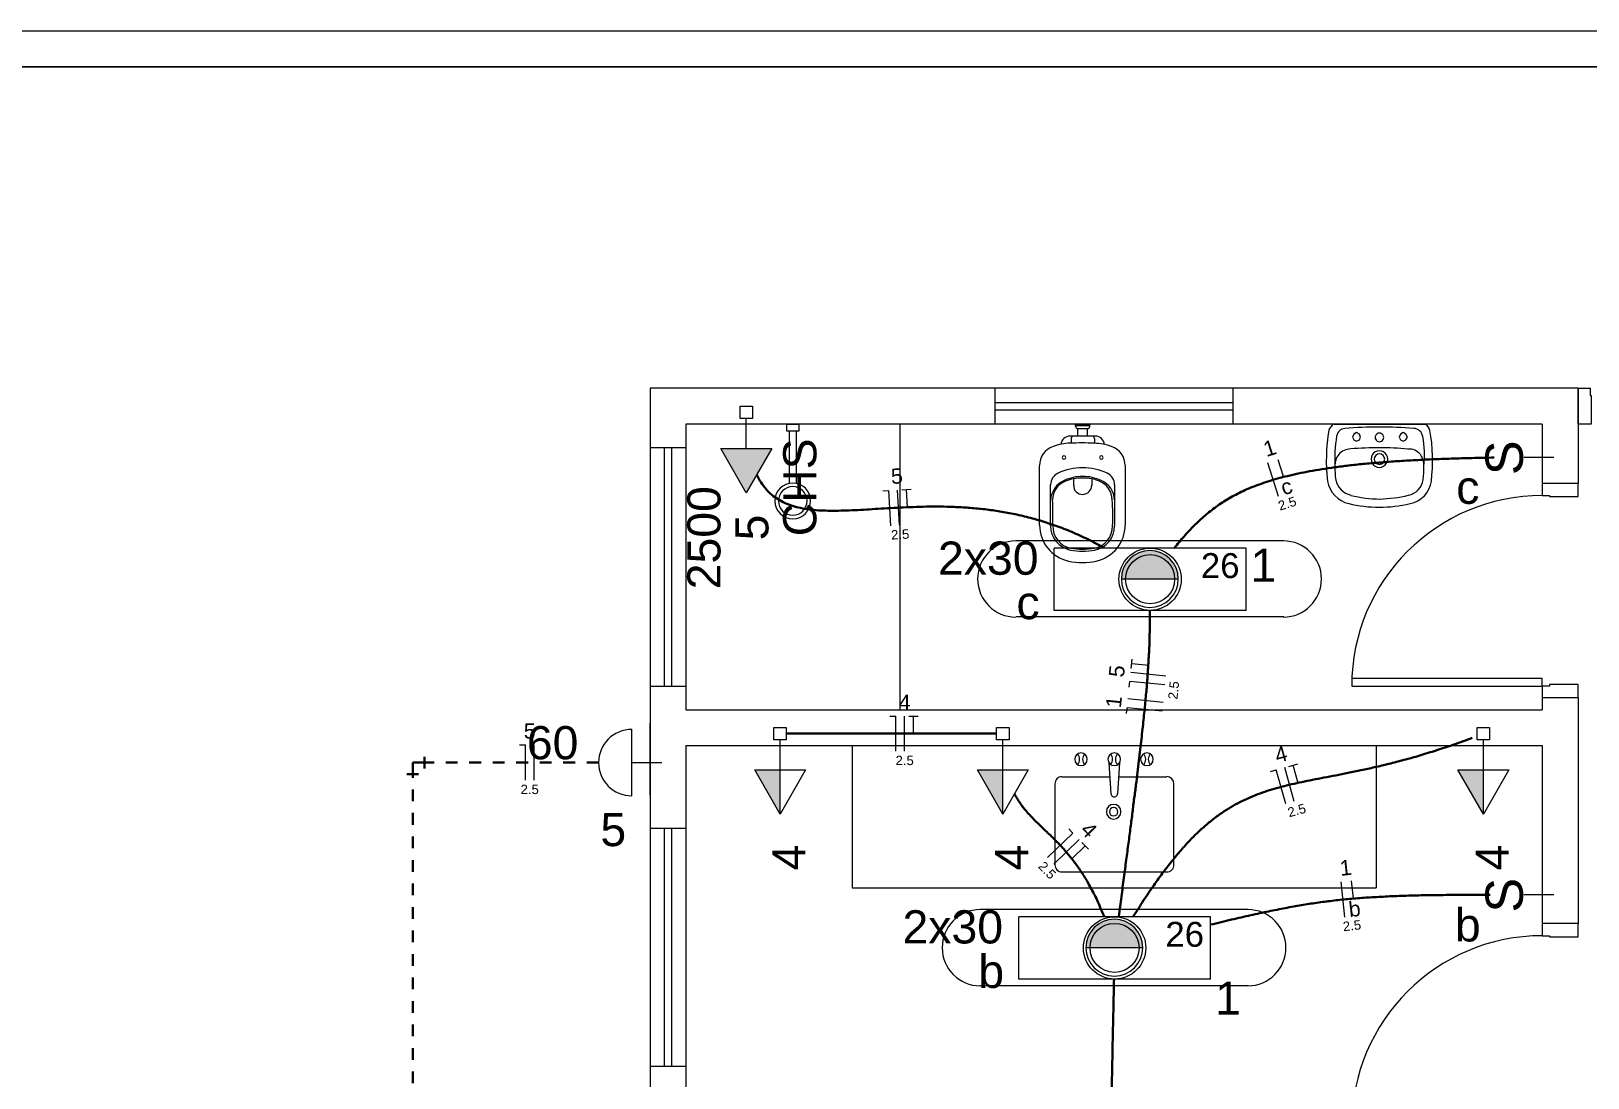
# Model space of a CAD drawing. Header units: millimetres. Extents: x 0 to 321, y -39 to 66.
# Drawn here: x 35.03 to 48.28, y 57.41 to 66.31 of the extents above; entities that cross this region are included whole.
import ezdxf

# ---------------------------------------------------------------- set-up
doc = ezdxf.new("R2010")
doc.units = ezdxf.units.MM
doc.header["$LTSCALE"] = 0.5
doc.header["$MEASUREMENT"] = 0
doc.linetypes.add('DOT2', pattern=[3.175, 0, -3.175])
for name, color, linetype, lineweight in [('Arquitetura', 8, 'Continuous', 5), ('EL-Condutos', 4, 'Continuous', 30), ('EL-Fios', 9, 'Continuous', 20), ('EL-Textos fios', 7, 'Continuous', 20), ('EL-Textos pontos', 5, 'Continuous', 20), ('P-SIMBOL', 5, 'Continuous', 20)]:
    doc.layers.add(name, color=color, linetype=linetype, lineweight=lineweight)
doc.styles.add('Arial', font='arial.ttf')

msp = doc.modelspace()

# ---------------------------------------------------------------- hatches: boundary and pattern name
at = {"layer": 'Arquitetura', "linetype": 'Continuous'}
for points in [[(44.55, 61.895), (44.529, 61.894), (44.508, 61.891), (44.487, 61.886), (44.467, 61.88), (44.448, 61.872), (44.429, 61.862), (44.411, 61.851), (44.394, 61.838), (44.379, 61.824), (44.365, 61.808), (44.352, 61.791), (44.34, 61.773), (44.331, 61.755), (44.322, 61.735), (44.316, 61.715), (44.311, 61.694), (44.309, 61.673), (44.308, 61.652), (44.308, 61.651), (44.308, 61.651), (44.308, 61.651), (44.308, 61.651), (44.308, 61.651), (44.308, 61.651), (44.308, 61.651), (44.308, 61.651), (44.308, 61.651), (44.308, 61.651), (44.308, 61.651), (44.308, 61.651), (44.308, 61.651), (44.308, 61.651), (44.308, 61.651), (44.308, 61.651), (44.308, 61.651), (44.308, 61.651), (44.308, 61.651), (44.308, 61.651), (44.308, 61.651), (44.308, 61.651), (44.308, 61.651), (44.308, 61.651), (44.308, 61.651), (44.308, 61.651), (44.308, 61.651), (44.308, 61.651), (44.308, 61.651), (44.308, 61.651), (44.308, 61.651), (44.308, 61.651), (44.308, 61.651), (44.308, 61.651), (44.308, 61.651), (44.308, 61.651), (44.308, 61.651), (44.308, 61.651), (44.308, 61.651), (44.308, 61.651), (44.308, 61.651), (44.308, 61.651), (44.308, 61.651), (44.308, 61.651), (44.308, 61.651), (44.308, 61.651), (44.308, 61.651), (44.308, 61.651), (44.308, 61.651), (44.308, 61.651), (44.308, 61.651), (44.308, 61.651), (44.308, 61.651), (44.308, 61.651), (44.308, 61.651), (44.308, 61.651), (44.308, 61.651), (44.308, 61.651), (44.308, 61.651), (44.308, 61.651), (44.308, 61.651), (44.308, 61.651), (44.308, 61.651), (44.308, 61.651), (44.308, 61.651), (44.308, 61.651), (44.308, 61.651), (44.308, 61.651), (44.308, 61.651), (44.308, 61.651), (44.308, 61.651), (44.308, 61.651), (44.308, 61.651), (44.792, 61.65), (44.792, 61.651), (44.792, 61.651), (44.792, 61.651), (44.792, 61.651), (44.792, 61.651), (44.792, 61.651), (44.792, 61.651), (44.792, 61.651), (44.792, 61.651), (44.792, 61.651), (44.792, 61.651), (44.792, 61.651), (44.792, 61.651), (44.792, 61.651), (44.792, 61.651), (44.792, 61.651), (44.792, 61.651), (44.792, 61.651), (44.792, 61.651), (44.792, 61.651), (44.792, 61.651), (44.792, 61.651), (44.792, 61.651), (44.792, 61.651), (44.792, 61.651), (44.792, 61.651), (44.792, 61.651), (44.792, 61.651), (44.792, 61.651), (44.792, 61.651), (44.792, 61.651), (44.792, 61.651), (44.792, 61.651), (44.792, 61.651), (44.792, 61.651), (44.792, 61.651), (44.792, 61.651), (44.792, 61.651), (44.792, 61.651), (44.792, 61.651), (44.792, 61.651), (44.792, 61.651), (44.792, 61.651), (44.792, 61.651), (44.792, 61.651), (44.792, 61.651), (44.792, 61.651), (44.792, 61.651), (44.792, 61.651), (44.792, 61.651), (44.792, 61.651), (44.792, 61.651), (44.792, 61.651), (44.792, 61.651), (44.792, 61.651), (44.792, 61.651), (44.792, 61.651), (44.792, 61.651), (44.792, 61.651), (44.792, 61.651), (44.792, 61.651), (44.792, 61.651), (44.792, 61.651), (44.792, 61.651), (44.792, 61.651), (44.792, 61.651), (44.792, 61.651), (44.792, 61.651), (44.792, 61.651), (44.792, 61.651), (44.792, 61.651), (44.792, 61.651), (44.792, 61.651), (44.792, 61.652), (44.791, 61.673), (44.789, 61.694), (44.784, 61.715), (44.778, 61.735), (44.77, 61.755), (44.76, 61.773), (44.749, 61.791), (44.736, 61.808), (44.721, 61.824), (44.706, 61.838), (44.689, 61.851), (44.671, 61.862), (44.652, 61.872), (44.633, 61.88), (44.613, 61.886), (44.592, 61.891), (44.571, 61.894), (44.55, 61.895), (44.55, 61.895)], [(44.248, 58.757), (44.227, 58.757), (44.206, 58.754), (44.185, 58.749), (44.165, 58.743), (44.146, 58.735), (44.127, 58.725), (44.109, 58.714), (44.092, 58.701), (44.077, 58.686), (44.062, 58.671), (44.049, 58.654), (44.038, 58.636), (44.028, 58.618), (44.02, 58.598), (44.014, 58.578), (44.009, 58.557), (44.007, 58.536), (44.006, 58.515), (44.006, 58.514), (44.006, 58.514), (44.006, 58.514), (44.006, 58.514), (44.006, 58.514), (44.006, 58.514), (44.006, 58.514), (44.006, 58.514), (44.006, 58.514), (44.006, 58.514), (44.006, 58.514), (44.006, 58.514), (44.006, 58.514), (44.006, 58.514), (44.006, 58.514), (44.006, 58.514), (44.006, 58.514), (44.006, 58.514), (44.006, 58.514), (44.006, 58.514), (44.006, 58.514), (44.006, 58.514), (44.006, 58.514), (44.006, 58.514), (44.006, 58.514), (44.006, 58.514), (44.006, 58.514), (44.006, 58.514), (44.006, 58.514), (44.006, 58.514), (44.006, 58.514), (44.006, 58.514), (44.006, 58.514), (44.006, 58.514), (44.006, 58.514), (44.006, 58.514), (44.006, 58.514), (44.006, 58.514), (44.006, 58.514), (44.006, 58.514), (44.006, 58.514), (44.006, 58.514), (44.006, 58.514), (44.006, 58.514), (44.006, 58.514), (44.006, 58.514), (44.006, 58.514), (44.006, 58.514), (44.006, 58.514), (44.006, 58.514), (44.006, 58.514), (44.006, 58.514), (44.006, 58.514), (44.006, 58.514), (44.006, 58.514), (44.006, 58.514), (44.006, 58.514), (44.006, 58.514), (44.006, 58.514), (44.006, 58.514), (44.006, 58.514), (44.006, 58.514), (44.006, 58.514), (44.006, 58.514), (44.006, 58.514), (44.006, 58.514), (44.006, 58.514), (44.006, 58.514), (44.006, 58.514), (44.006, 58.514), (44.006, 58.514), (44.006, 58.514), (44.006, 58.514), (44.49, 58.513), (44.49, 58.514), (44.49, 58.514), (44.49, 58.514), (44.49, 58.514), (44.49, 58.514), (44.49, 58.514), (44.49, 58.514), (44.49, 58.514), (44.49, 58.514), (44.49, 58.514), (44.49, 58.514), (44.49, 58.514), (44.49, 58.514), (44.49, 58.514), (44.49, 58.514), (44.49, 58.514), (44.49, 58.514), (44.49, 58.514), (44.49, 58.514), (44.49, 58.514), (44.49, 58.514), (44.49, 58.514), (44.49, 58.514), (44.49, 58.514), (44.49, 58.514), (44.49, 58.514), (44.49, 58.514), (44.49, 58.514), (44.49, 58.514), (44.49, 58.514), (44.49, 58.514), (44.49, 58.514), (44.49, 58.514), (44.49, 58.514), (44.49, 58.514), (44.49, 58.514), (44.49, 58.514), (44.49, 58.514), (44.49, 58.514), (44.49, 58.514), (44.49, 58.514), (44.49, 58.514), (44.49, 58.514), (44.49, 58.514), (44.49, 58.514), (44.49, 58.514), (44.49, 58.514), (44.49, 58.514), (44.49, 58.514), (44.49, 58.514), (44.49, 58.514), (44.49, 58.514), (44.49, 58.514), (44.49, 58.514), (44.49, 58.514), (44.49, 58.514), (44.49, 58.514), (44.49, 58.514), (44.49, 58.514), (44.49, 58.514), (44.49, 58.514), (44.49, 58.514), (44.49, 58.514), (44.49, 58.514), (44.49, 58.514), (44.49, 58.514), (44.49, 58.514), (44.49, 58.514), (44.49, 58.514), (44.49, 58.514), (44.49, 58.514), (44.49, 58.514), (44.49, 58.514), (44.49, 58.515), (44.489, 58.536), (44.487, 58.557), (44.482, 58.578), (44.476, 58.598), (44.468, 58.618), (44.458, 58.636), (44.446, 58.654), (44.434, 58.671), (44.419, 58.686), (44.404, 58.701), (44.387, 58.714), (44.369, 58.725), (44.35, 58.735), (44.331, 58.743), (44.311, 58.749), (44.29, 58.754), (44.269, 58.757), (44.248, 58.757), (44.248, 58.757)]]:
    msp.add_hatch(color=256, dxfattribs=at).paths.add_polyline_path(points)
at = {"layer": 'P-SIMBOL', "linetype": 'Continuous'}
for points in [[(40.901, 62.761), (41.117, 62.386), (41.334, 62.761)], [(41.404, 60.027), (41.404, 59.652), (41.188, 60.027)], [(43.299, 60.027), (43.299, 59.652), (43.083, 60.027)], [(47.387, 60.027), (47.387, 59.652), (47.17, 60.027)]]:
    msp.add_hatch(color=256, dxfattribs=at).paths.add_polyline_path(points)

# ---------------------------------------------------------------- linework, layer by layer
at = {"layer": 'Arquitetura'}
for p, q in [((91.727, 66.313), (0, 66.313)), ((91.423, 66.009), (0.304, 66.009)), ((31.693, 66.009), (58.522, 66.009)), ((48.193, 63.274), (40.299, 63.274)), ((40.299, 63.274), (40.299, 48.797)), ((43.234, 62.97), (43.234, 63.274)), ((45.257, 63.274), (45.257, 62.97)), ((48.193, 63.274), (48.193, 62.464)), ((43.234, 63.153), (45.257, 63.153)), ((43.234, 63.092), (45.257, 63.092)), ((40.299, 62.97), (40.299, 61.551)), ((40.299, 62.97), (40.299, 61.551)), ((47.888, 62.97), (40.603, 62.97)), ((40.603, 62.97), (40.603, 60.54)), ((42.424, 62.97), (42.424, 60.54)), ((43.916, 62.97), (44.044, 62.97)), ((43.918, 62.951), (43.918, 62.97)), ((43.918, 62.957), (44.038, 62.957)), ((43.937, 62.867), (43.937, 62.931)), ((43.937, 62.931), (44.019, 62.931)), ((44.019, 62.867), (44.019, 62.931)), ((44.038, 62.951), (44.038, 62.97)), ((46.119, 62.97), (46.505, 62.97)), ((46.376, 62.97), (46.758, 62.97)), ((46.505, 62.97), (46.895, 62.97)), ((47.888, 62.97), (47.888, 62.465)), ((44.087, 62.867), (43.873, 62.867)), ((43.882, 62.807), (43.882, 62.848)), ((44.079, 62.848), (44.079, 62.807)), ((46.286, 62.884), (46.274, 62.859)), ((46.274, 62.859), (46.286, 62.837)), ((46.308, 62.897), (46.286, 62.884)), ((46.286, 62.837), (46.308, 62.824)), ((46.334, 62.884), (46.308, 62.897)), ((46.308, 62.824), (46.334, 62.837)), ((46.342, 62.859), (46.334, 62.884)), ((46.334, 62.837), (46.342, 62.859)), ((46.681, 62.884), (46.672, 62.859)), ((46.672, 62.859), (46.681, 62.837)), ((46.706, 62.897), (46.681, 62.884)), ((46.681, 62.837), (46.706, 62.824)), ((46.728, 62.884), (46.706, 62.897)), ((46.706, 62.824), (46.728, 62.837)), ((46.741, 62.859), (46.728, 62.884)), ((46.728, 62.837), (46.741, 62.859)), ((40.603, 62.769), (40.299, 62.769)), ((40.421, 60.741), (40.421, 62.769)), ((40.482, 60.741), (40.482, 62.769)), ((43.612, 62.111), (43.612, 62.616)), ((44.34, 62.616), (44.34, 62.111)), ((43.902, 62.448), (43.902, 62.504)), ((44.056, 62.504), (44.056, 62.448)), ((45.689, 61.976), (43.412, 61.976)), ((44.552, 61.65), (44.308, 61.65)), ((44.792, 61.65), (44.308, 61.65)), ((44.792, 61.65), (44.552, 61.65)), ((44.792, 61.65), (44.552, 61.65)), ((45.689, 61.329), (43.412, 61.329)), ((40.299, 60.741), (40.603, 60.741)), ((40.299, 60.604), (40.299, 60.441)), ((40.299, 60.604), (40.299, 60.441)), ((40.603, 60.54), (47.888, 60.54)), ((47.888, 60.643), (47.888, 60.54)), ((48.193, 60.643), (48.193, 58.719)), ((40.299, 60.441), (40.299, 60.266)), ((40.299, 60.441), (40.299, 60.266)), ((40.299, 59.816), (40.299, 60.424)), ((40.299, 60.266), (40.299, 60.09)), ((40.299, 60.266), (40.299, 60.09)), ((40.603, 60.236), (40.603, 56.794)), ((40.603, 60.236), (47.888, 60.236)), ((42.017, 60.236), (42.017, 59.023)), ((46.474, 60.236), (46.474, 59.023)), ((47.888, 60.236), (47.888, 58.72)), ((40.299, 60.09), (40.299, 59.901)), ((40.299, 60.09), (40.299, 59.901)), ((40.299, 59.901), (40.299, 59.713)), ((40.299, 59.901), (40.299, 59.713)), ((40.299, 59.713), (40.299, 59.52)), ((40.299, 59.713), (40.299, 59.52)), ((40.603, 59.529), (40.299, 59.529)), ((40.421, 57.506), (40.421, 59.529)), ((40.482, 57.506), (40.482, 59.529)), ((42.017, 59.023), (46.474, 59.023)), ((45.386, 58.839), (43.109, 58.839)), ((44.25, 58.513), (44.006, 58.513)), ((44.49, 58.513), (44.006, 58.513)), ((44.49, 58.513), (44.25, 58.513)), ((44.49, 58.513), (44.25, 58.513)), ((45.386, 58.191), (43.109, 58.191)), ((40.299, 57.506), (40.603, 57.506))]:
    msp.add_line(p, q, dxfattribs=at)
at = {"layer": 'Arquitetura', "color": 7}
for p, q in [((41.462, 62.91), (41.462, 62.97)), ((41.462, 62.97), (41.565, 62.97)), ((41.565, 62.91), (41.462, 62.91)), ((41.484, 62.464), (41.484, 62.91)), ((41.544, 62.91), (41.484, 62.91)), ((41.544, 62.464), (41.544, 62.91)), ((41.565, 62.97), (41.565, 62.91)), ((44.202, 60.089), (44.219, 59.824)), ((44.292, 60.089), (44.275, 59.824)), ((43.743, 59.219), (43.743, 59.91)), ((43.803, 59.97), (44.21, 59.97)), ((44.283, 59.97), (44.695, 59.97)), ((44.755, 59.219), (44.755, 59.91)), ((43.803, 59.159), (44.695, 59.159))]:
    msp.add_line(p, q, dxfattribs=at)
at = {"layer": 'Arquitetura'}
for points in [[(48.296, 63.274), (48.296, 63.214), (48.304, 63.214), (48.304, 62.97), (48.193, 62.97), (48.193, 63.274), (48.296, 63.274)], [(48.193, 62.354), (48.193, 62.465), (47.888, 62.465), (47.888, 62.362), (47.949, 62.362), (47.949, 62.354), (48.193, 62.354)], [(47.888, 60.741), (47.888, 60.806), (46.268, 60.806), (46.268, 60.741), (47.888, 60.741)], [(47.888, 60.643), (48.193, 60.643), (48.193, 60.754), (47.949, 60.754), (47.949, 60.741), (47.888, 60.741), (47.888, 60.643)], [(48.193, 58.608), (48.193, 58.72), (47.888, 58.72), (47.888, 58.617), (47.949, 58.617), (47.949, 58.608), (48.193, 58.608)]]:
    msp.add_lwpolyline(points, dxfattribs=at)
for centre, radius, start, end in [((43.937, 62.951), 0.0193, 180, 270), ((44.019, 62.951), 0.0193, 270, 0), ((47.578, 62.66), 1.527, 170.307, 186.587), ((46.171, 62.88), 0.106, 121.07, 159.458), ((46.216, 62.855), 0.0779, 94.3873, 171.244), ((46.49, 59.469), 3.475, 89.7897, 94.6247), ((46.503, 59.138), 3.806, 85.5856, 90), ((46.791, 62.852), 0.0813, 9.6072, 86.886), ((46.856, 62.901), 0.0781, 11.4307, 62.1327), ((45.43, 62.659), 1.525, 353.423, 9.7209), ((43.783, 62.617), 0.172, 109.079, 180.2), ((43.892, 62.304), 0.504, 92.0489, 109.145), ((43.871, 62.788), 0.0791, 88.4183, 173.449), ((43.975, 59.982), 2.827, 87.9511, 92.0489), ((43.901, 62.848), 0.0193, 90, 180), ((44.059, 62.848), 0.0193, 0, 90), ((44.06, 62.305), 0.502, 70.8427, 88.1091), ((44.085, 62.789), 0.0785, 5.5754, 88.6298), ((44.168, 62.617), 0.172, 359.8, 70.9211), ((47.366, 62.667), 1.243, 170.758, 182.677), ((46.503, 62.856), 0.0364, 150.013, 209.987), ((46.503, 62.856), 0.0364, 89.9634, 149.981), ((46.503, 62.856), 0.0364, 209.96, 270), ((46.503, 62.856), 0.0364, 29.9602, 90), ((46.503, 62.856), 0.0364, 269.963, 329.981), ((46.503, 62.856), 0.0364, 330.013, 29.9872), ((45.974, 62.703), 0.912, 354.203, 10.218), ((43.819, 62.685), 0.015, 90, 180), ((43.819, 62.685), 0.015, 180, 270), ((43.819, 62.685), 0.015, 0, 90), ((43.819, 62.685), 0.015, 270, 0), ((44.137, 62.685), 0.015, 90, 180), ((44.137, 62.685), 0.015, 180, 270), ((44.137, 62.685), 0.015, 0, 90), ((44.137, 62.685), 0.015, 270, 0), ((46.269, 62.618), 0.145, 140.4, 183.398), ((46.26, 62.623), 0.135, 90.5513, 139.656), ((46.509, 59.782), 2.987, 90.0609, 94.8104), ((46.503, 62.672), 0.0707, 150.003, 209.997), ((46.503, 62.672), 0.0707, 90.0007, 150.003), ((46.503, 62.672), 0.045, 90, 180), ((46.503, 62.672), 0.045, 180, 270), ((46.503, 62.672), 0.0707, 30.0071, 90), ((46.503, 62.672), 0.045, 0, 89.9903), ((46.503, 62.672), 0.045, 270, 0), ((46.503, 60.029), 2.739, 84.9049, 89.9792), ((46.503, 62.672), 0.0707, 330.003, 29.9968), ((46.753, 62.63), 0.128, 39.2453, 93.2268), ((46.723, 62.619), 0.158, 357.161, 35.3475), ((43.815, 62.454), 0.109, 114.961, 180.906), ((43.978, 62.104), 0.495, 90, 114.961), ((43.97, 62.184), 0.34, 88.7182, 116.14), ((43.978, 62.106), 0.405, 90, 101.017), ((43.978, 62.104), 0.495, 65.0391, 90.0003), ((43.986, 62.184), 0.34, 63.8614, 91.28), ((43.978, 62.106), 0.405, 78.9807, 90.0022), ((44.141, 62.454), 0.109, 359.094, 65.039), ((46.754, 62.589), 0.63, 178.174, 188.678), ((46.503, 62.672), 0.0707, 210.007, 270), ((46.503, 62.672), 0.0707, 270.001, 330.003), ((46.236, 62.589), 0.646, 351.83, 2.0054), ((25.797, 62.396), 17.909, 359.072, 0.1879), ((43.897, 62.313), 0.192, 113.573, 176.733), ((43.892, 62.325), 0.169, 110.863, 180.236), ((43.957, 62.194), 0.315, 100.313, 113.389), ((43.974, 62.444), 0.0722, 176.044, 272.345), ((43.977, 62.451), 0.0793, 270.003, 0), ((44.023, 62.293), 0.214, 63.0017, 81.1951), ((44.059, 62.325), 0.169, 359.764, 69.1369), ((44.061, 62.316), 0.189, 2.4426, 66.7336), ((62.774, 62.278), 18.525, 179.462, 180.533), ((46.295, 62.526), 0.238, 190.056, 257.486), ((46.298, 62.532), 0.171, 192.719, 257.054), ((46.718, 62.52), 0.159, 281.616, 351.581), ((46.723, 62.514), 0.224, 280.408, 352.28), ((32.263, 62.163), 11.461, 359.71, 0.8057), ((42.917, 62.189), 1.319, 356.351, 5.878), ((46.481, 63.223), 0.959, 255.578, 271.302), ((46.533, 63.499), 1.168, 256.496, 268.648), ((47.888, 60.741), 1.621, 90, 180), ((46.525, 63.224), 0.96, 268.659, 284.363), ((46.478, 63.491), 1.159, 271.303, 283.542), ((43.927, 62.111), 0.315, 180.005, 257.294), ((43.917, 62.107), 0.213, 180.423, 258.89), ((43.913, 62.1), 0.189, 178.5, 259.656), ((44.042, 62.102), 0.191, 280.569, 0.9284), ((44.042, 62.102), 0.208, 280.569, 0.9284), ((44.025, 62.111), 0.315, 282.713, 359.998), ((43.409, 61.652), 0.324, 90, 180), ((43.978, 62.448), 0.559, 259.437, 270), ((43.977, 62.443), 0.538, 259.437, 270.003), ((43.976, 62.473), 0.567, 270.136, 280.285), ((43.978, 62.447), 0.559, 270, 280.577), ((44.55, 61.652), 0.242, 90, 180), ((44.55, 61.652), 0.242, 0, 90), ((45.686, 61.652), 0.324, 0.0027, 90), ((43.976, 62.383), 0.591, 258.435, 281.568), ((43.409, 61.652), 0.324, 180, 270), ((44.55, 61.652), 0.242, 180, 270), ((44.55, 61.652), 0.242, 270, 0), ((45.686, 61.652), 0.324, 270.005, 0.0027), ((43.107, 58.515), 0.324, 90, 180), ((45.384, 58.515), 0.324, 0.0027, 90), ((44.248, 58.515), 0.242, 90, 180), ((44.248, 58.515), 0.242, 0, 90), ((47.888, 56.996), 1.621, 90, 180), ((43.107, 58.515), 0.324, 180, 270), ((44.248, 58.515), 0.242, 180, 270), ((44.248, 58.515), 0.242, 270, 0), ((45.384, 58.515), 0.324, 270.005, 0.0027)]:
    msp.add_arc(centre, radius, start, end, dxfattribs=at)
at = {"layer": 'Arquitetura', "color": 7}
for centre, radius, start, end in [((41.512, 62.316), 0.152, 90, 180), ((41.512, 62.316), 0.122, 90, 180), ((41.512, 62.316), 0.152, 0, 90), ((41.512, 62.316), 0.122, 0, 90), ((41.512, 62.316), 0.152, 180, 270), ((41.512, 62.316), 0.122, 180, 270), ((41.512, 62.316), 0.122, 270, 0), ((41.512, 62.316), 0.152, 270, 0), ((43.964, 60.118), 0.0536, 90, 180), ((43.882, 60.118), 0.0708, 318.994, 41.0064), ((43.964, 60.118), 0.0536, 0, 90), ((44.049, 60.118), 0.0708, 138.79, 221.21), ((44.247, 60.118), 0.0536, 90, 180), ((44.161, 60.118), 0.0708, 321.427, 38.5726), ((44.247, 60.118), 0.0536, 0, 90), ((44.328, 60.118), 0.0708, 139.532, 220.468), ((44.525, 60.118), 0.0536, 90, 180), ((44.444, 60.118), 0.0708, 318.884, 41.1163), ((44.525, 60.118), 0.0536, 0, 90), ((44.607, 60.118), 0.0708, 138.691, 221.309), ((43.964, 60.118), 0.0536, 180, 270), ((43.964, 60.118), 0.0536, 270, 0), ((44.247, 60.118), 0.0536, 180, 270), ((44.247, 60.118), 0.0536, 270, 0), ((44.525, 60.118), 0.0536, 180, 270), ((44.525, 60.118), 0.0536, 270, 0), ((43.801, 59.911), 0.0585, 88.5159, 181.484), ((44.693, 59.908), 0.0622, 0.0055, 90), ((44.242, 59.672), 0.0622, 90, 180), ((44.247, 59.826), 0.0279, 180.692, 240.707), ((44.247, 59.826), 0.0279, 240.707, 300.721), ((44.242, 59.672), 0.0622, 0, 90), ((44.247, 59.826), 0.0279, 300.721, 0.7361), ((44.242, 59.672), 0.0622, 180, 270), ((44.242, 59.672), 0.0364, 90, 180), ((44.242, 59.672), 0.0364, 180, 270), ((44.242, 59.672), 0.0364, 0, 90), ((44.242, 59.672), 0.0364, 270, 0), ((44.242, 59.672), 0.0622, 270, 0), ((43.801, 59.218), 0.0585, 178.516, 271.484), ((44.696, 59.218), 0.0585, 268.516, 1.4841)]:
    msp.add_arc(centre, radius, start, end, dxfattribs=at)
at = {"layer": 'EL-Condutos', "linetype": 'Continuous'}
for p, q in [((38.379, 60.14), (38.379, 60.04)), ((38.279, 60.09), (38.379, 60.09)), ((38.279, 60.09), (38.279, 59.99)), ((38.229, 59.99), (38.329, 59.99))]:
    msp.add_line(p, q, dxfattribs=at)
for points in [[(44.758, 61.915), (44.799, 61.965), (44.841, 62.014), (44.884, 62.061), (44.927, 62.106), (44.971, 62.149), (45.017, 62.19), (45.065, 62.229), (45.114, 62.267), (45.167, 62.303), (45.222, 62.337), (45.281, 62.369), (45.343, 62.4), (45.409, 62.429), (45.48, 62.456), (45.555, 62.482), (45.635, 62.506), (45.721, 62.528), (45.812, 62.549), (45.909, 62.568), (46.013, 62.586), (46.123, 62.602), (46.241, 62.617), (46.366, 62.631), (46.499, 62.642), (46.64, 62.653), (46.789, 62.662), (46.948, 62.67), (47.115, 62.676), (47.292, 62.681), (47.479, 62.685)], [(44.158, 61.918), (44.021, 61.99), (43.885, 62.052), (43.75, 62.105), (43.616, 62.149), (43.484, 62.184), (43.354, 62.213), (43.226, 62.234), (43.1, 62.25), (42.976, 62.26), (42.855, 62.266), (42.736, 62.268), (42.62, 62.267), (42.507, 62.263), (42.397, 62.258), (42.291, 62.252), (42.188, 62.246), (42.089, 62.24), (41.993, 62.235), (41.902, 62.233), (41.814, 62.233), (41.731, 62.236), (41.653, 62.244), (41.579, 62.256), (41.51, 62.274), (41.446, 62.298), (41.387, 62.33), (41.333, 62.368), (41.285, 62.416), (41.243, 62.472), (41.206, 62.538)], [(44.286, 58.781), (44.308, 58.95), (44.329, 59.11), (44.349, 59.262), (44.368, 59.405), (44.386, 59.54), (44.402, 59.667), (44.417, 59.787), (44.432, 59.9), (44.445, 60.007), (44.457, 60.107), (44.468, 60.201), (44.478, 60.29), (44.488, 60.374), (44.496, 60.453), (44.504, 60.528), (44.511, 60.599), (44.517, 60.666), (44.523, 60.73), (44.528, 60.792), (44.532, 60.85), (44.536, 60.907), (44.539, 60.962), (44.542, 61.016), (44.545, 61.068), (44.547, 61.12), (44.548, 61.172), (44.549, 61.224), (44.55, 61.276), (44.551, 61.329), (44.551, 61.384)], [(43.246, 60.336), (43.161, 60.336), (43.081, 60.336), (43.007, 60.336), (42.936, 60.336), (42.87, 60.336), (42.807, 60.336), (42.748, 60.336), (42.692, 60.336), (42.639, 60.336), (42.587, 60.336), (42.538, 60.336), (42.49, 60.336), (42.443, 60.336), (42.397, 60.336), (42.352, 60.336), (42.306, 60.336), (42.26, 60.336), (42.213, 60.336), (42.165, 60.336), (42.116, 60.336), (42.064, 60.336), (42.011, 60.336), (41.955, 60.336), (41.896, 60.336), (41.833, 60.336), (41.767, 60.336), (41.696, 60.336), (41.622, 60.336), (41.542, 60.336), (41.457, 60.336)], [(44.408, 58.779), (44.497, 58.918), (44.583, 59.045), (44.666, 59.16), (44.747, 59.263), (44.825, 59.356), (44.902, 59.44), (44.978, 59.514), (45.053, 59.579), (45.127, 59.637), (45.202, 59.688), (45.277, 59.732), (45.352, 59.771), (45.429, 59.805), (45.507, 59.835), (45.587, 59.861), (45.67, 59.884), (45.755, 59.905), (45.843, 59.924), (45.935, 59.943), (46.031, 59.962), (46.131, 59.981), (46.236, 60.002), (46.346, 60.025), (46.462, 60.05), (46.583, 60.079), (46.711, 60.112), (46.846, 60.15), (46.987, 60.194), (47.136, 60.243), (47.293, 60.3)], [(44.161, 58.779), (44.134, 58.843), (44.108, 58.904), (44.081, 58.961), (44.053, 59.014), (44.025, 59.065), (43.997, 59.112), (43.969, 59.156), (43.941, 59.198), (43.913, 59.237), (43.884, 59.274), (43.856, 59.309), (43.828, 59.342), (43.8, 59.373), (43.772, 59.403), (43.744, 59.431), (43.717, 59.458), (43.69, 59.484), (43.663, 59.509), (43.637, 59.534), (43.612, 59.559), (43.587, 59.583), (43.562, 59.607), (43.539, 59.632), (43.516, 59.656), (43.494, 59.682), (43.473, 59.708), (43.453, 59.735), (43.434, 59.763), (43.416, 59.792), (43.398, 59.823)], [(45.065, 58.711), (45.157, 58.733), (45.244, 58.754), (45.328, 58.773), (45.408, 58.791), (45.485, 58.808), (45.56, 58.824), (45.632, 58.838), (45.702, 58.852), (45.771, 58.865), (45.838, 58.876), (45.904, 58.887), (45.97, 58.897), (46.035, 58.906), (46.101, 58.914), (46.167, 58.922), (46.233, 58.928), (46.301, 58.934), (46.37, 58.94), (46.442, 58.944), (46.515, 58.948), (46.591, 58.952), (46.67, 58.955), (46.752, 58.958), (46.837, 58.96), (46.927, 58.962), (47.021, 58.963), (47.119, 58.964), (47.223, 58.965), (47.332, 58.966), (47.446, 58.966)], [(44.245, 58.247), (44.242, 58.096), (44.239, 57.954), (44.236, 57.82), (44.233, 57.693), (44.231, 57.573), (44.229, 57.459), (44.226, 57.351), (44.224, 57.248), (44.222, 57.149), (44.22, 57.054), (44.219, 56.962), (44.217, 56.872), (44.215, 56.785), (44.213, 56.698), (44.212, 56.612), (44.21, 56.527), (44.208, 56.44), (44.206, 56.353), (44.204, 56.263), (44.203, 56.171), (44.201, 56.076), (44.199, 55.977), (44.197, 55.874), (44.194, 55.766), (44.192, 55.652), (44.19, 55.532), (44.187, 55.405), (44.184, 55.271), (44.181, 55.129), (44.178, 54.978)]]:
    msp.add_spline(points, degree=3, dxfattribs=at)
at = {"layer": 'EL-Condutos', "linetype": 'DOT2', "ltscale": 0.05}
for points in [[(39.86, 60.09), (39.805, 60.09), (39.752, 60.09), (39.702, 60.09), (39.654, 60.09), (39.608, 60.09), (39.563, 60.09), (39.52, 60.09), (39.477, 60.09), (39.436, 60.09), (39.395, 60.09), (39.355, 60.09), (39.315, 60.09), (39.275, 60.09), (39.235, 60.09), (39.194, 60.09), (39.153, 60.09), (39.111, 60.09), (39.067, 60.09), (39.023, 60.09), (38.976, 60.09), (38.928, 60.09), (38.878, 60.09), (38.826, 60.09), (38.771, 60.09), (38.714, 60.09), (38.654, 60.09), (38.59, 60.09), (38.523, 60.09), (38.453, 60.09), (38.379, 60.09)], [(38.279, 49.961), (38.279, 50.163), (38.279, 50.392), (38.279, 50.646), (38.279, 50.923), (38.279, 51.221), (38.279, 51.538), (38.279, 51.873), (38.279, 52.223), (38.279, 52.586), (38.279, 52.962), (38.279, 53.347), (38.279, 53.739), (38.279, 54.138), (38.279, 54.541), (38.279, 54.946), (38.279, 55.351), (38.279, 55.754), (38.279, 56.155), (38.279, 56.549), (38.279, 56.936), (38.279, 57.314), (38.279, 57.681), (38.279, 58.035), (38.279, 58.374), (38.279, 58.697), (38.279, 59), (38.279, 59.283), (38.279, 59.544), (38.279, 59.78), (38.279, 59.99)]]:
    msp.add_spline(points, degree=3, dxfattribs=at)
at = {"layer": 'EL-Fios'}
for p, q in [((45.686, 62.523), (45.641, 62.666)), ((45.645, 62.353), (45.555, 62.639)), ((42.279, 62.402), (42.329, 62.404)), ((42.346, 62.105), (42.329, 62.404)), ((42.421, 62.109), (42.404, 62.409)), ((42.439, 62.411), (42.519, 62.415)), ((42.487, 62.263), (42.479, 62.413)), ((44.391, 60.891), (44.399, 60.97)), ((44.544, 60.915), (44.395, 60.93)), ((44.686, 60.825), (44.387, 60.856)), ((44.374, 60.731), (44.38, 60.781)), ((44.678, 60.75), (44.38, 60.781)), ((44.351, 60.508), (44.356, 60.557)), ((44.655, 60.527), (44.356, 60.557)), ((44.663, 60.601), (44.364, 60.632)), ((42.339, 60.486), (42.389, 60.486)), ((42.389, 60.186), (42.389, 60.486)), ((42.464, 60.186), (42.464, 60.486)), ((42.499, 60.486), (42.579, 60.486)), ((42.539, 60.336), (42.539, 60.486)), ((39.187, 60.24), (39.237, 60.24)), ((39.237, 59.94), (39.237, 60.24)), ((39.312, 59.94), (39.312, 60.24)), ((45.577, 60.014), (45.625, 60.027)), ((45.707, 59.739), (45.625, 60.027)), ((45.779, 59.759), (45.697, 60.048)), ((45.731, 60.057), (45.808, 60.079)), ((45.81, 59.924), (45.77, 60.068)), ((43.68, 59.282), (43.896, 59.49)), ((43.861, 59.526), (43.896, 59.49)), ((43.732, 59.227), (43.948, 59.436)), ((43.892, 59.278), (44, 59.382)), ((43.972, 59.411), (44.028, 59.353)), ((46.209, 58.775), (46.177, 59.074)), ((46.282, 58.934), (46.266, 59.083))]:
    msp.add_line(p, q, dxfattribs=at)
at = {"layer": 'P-SIMBOL'}
for p, q in [((41.064, 63.123), (41.17, 63.123)), ((41.064, 63.017), (41.064, 63.123)), ((41.17, 63.123), (41.17, 63.017)), ((41.17, 63.017), (41.064, 63.017)), ((41.117, 62.761), (41.117, 63.017)), ((41.117, 62.386), (40.901, 62.761)), ((40.901, 62.761), (41.334, 62.761)), ((41.334, 62.761), (41.117, 62.386)), ((47.731, 62.689), (47.988, 62.689)), ((43.736, 61.385), (43.736, 61.915)), ((45.368, 61.915), (43.736, 61.915)), ((45.368, 61.385), (45.368, 61.915)), ((45.368, 61.385), (43.736, 61.385)), ((40.142, 59.807), (40.142, 60.373)), ((41.351, 60.389), (41.457, 60.389)), ((41.351, 60.283), (41.351, 60.389)), ((41.457, 60.283), (41.351, 60.283)), ((41.404, 60.027), (41.404, 60.283)), ((41.457, 60.389), (41.457, 60.283)), ((43.246, 60.389), (43.352, 60.389)), ((43.246, 60.283), (43.246, 60.389)), ((43.352, 60.283), (43.246, 60.283)), ((43.299, 60.027), (43.299, 60.283)), ((43.352, 60.389), (43.352, 60.283)), ((47.334, 60.389), (47.44, 60.389)), ((47.334, 60.283), (47.334, 60.389)), ((47.44, 60.283), (47.334, 60.283)), ((47.387, 60.027), (47.387, 60.283)), ((47.44, 60.389), (47.44, 60.283)), ((40.142, 60.09), (40.399, 60.09)), ((41.404, 59.652), (41.188, 60.027)), ((41.188, 60.027), (41.62, 60.027)), ((41.404, 59.652), (41.404, 60.027)), ((41.62, 60.027), (41.404, 59.652)), ((43.299, 59.652), (43.083, 60.027)), ((43.083, 60.027), (43.516, 60.027)), ((43.299, 59.652), (43.299, 60.027)), ((43.516, 60.027), (43.299, 59.652)), ((47.387, 59.652), (47.17, 60.027)), ((47.17, 60.027), (47.603, 60.027)), ((47.387, 59.652), (47.387, 60.027)), ((47.603, 60.027), (47.387, 59.652)), ((47.731, 58.967), (47.988, 58.967)), ((43.434, 58.248), (43.434, 58.778)), ((45.066, 58.778), (43.434, 58.778)), ((45.066, 58.248), (45.066, 58.778)), ((45.066, 58.248), (43.434, 58.248))]:
    msp.add_line(p, q, dxfattribs=at)
for centre, radius in [((44.552, 61.65), 0.265), ((44.552, 61.65), 0.209), ((44.25, 58.513), 0.265), ((44.25, 58.513), 0.209)]:
    msp.add_circle(centre, radius, dxfattribs=at)
msp.add_arc((40.142, 60.09), 0.282, 90, 270, dxfattribs=at)

# ---------------------------------------------------------------- texts
at = {"layer": 'EL-Textos fios', "attachment_point": 8, "line_spacing_factor": 0.798, "style": 'Arial'}
for s, insert, char_height, width, rotation in [('1', (45.589, 62.704), 0.13, 0.156, 17.458), ('5', (42.401, 62.461), 0.13, 0.156, 3.1971), ('c', (45.732, 62.374), 0.13, 0.156, 17.458), ('2.5', (45.731, 62.255), 0.08, 0.288, 17.458), ('2.5', (42.428, 61.99), 0.08, 0.288, 3.1971), ('5', (44.335, 60.861), 0.13, 0.156, 84.1159), ('2.5', (44.793, 60.701), 0.08, 0.288, 84.1159), ('1', (44.308, 60.6), 0.13, 0.156, 84.1159), ('4', (45.683, 60.098), 0.13, 0.156, 15.7793), ('2.5', (45.811, 59.644), 0.08, 0.288, 15.7793), ('4', (43.985, 59.472), 0.13, 0.156, 314.0038), ('2.5', (43.647, 59.145), 0.08, 0.288, 314.0038), ('1', (46.223, 59.131), 0.13, 0.156, 6.1879), ('b', (46.299, 58.779), 0.13, 0.156, 6.1879), ('2.5', (46.274, 58.662), 0.08, 0.288, 6.1879)]:
    msp.add_mtext(s, dxfattribs=dict(at, insert=insert, char_height=char_height, width=width, rotation=rotation))
for s, insert, char_height, width in [('4', (42.464, 60.538), 0.13, 0.156), ('5', (39.274, 60.292), 0.13, 0.156), ('2.5', (42.464, 60.067), 0.08, 0.288), ('2.5', (39.274, 59.821), 0.08, 0.288)]:
    msp.add_mtext(s, dxfattribs=dict(at, insert=insert, char_height=char_height, width=width))
at = {"layer": 'EL-Textos pontos', "attachment_point": 8, "rotation": 90.0002, "line_spacing_factor": 0.798, "style": 'Arial'}
for s, insert, char_height, width in [('CHS', (41.717, 62.431), 0.2824, 1.01664), ('2500', (40.901, 62.003), 0.2824, 1.35552), ('5', (41.309, 62.09), 0.282, 0.33888), ('4', (41.62, 59.282), 0.282, 0.33888), ('4', (43.515, 59.282), 0.282, 0.33888), ('4', (47.603, 59.282), 0.282, 0.33888)]:
    msp.add_mtext(s, dxfattribs=dict(at, insert=insert, char_height=char_height, width=width))
at = {"layer": 'EL-Textos pontos', "line_spacing_factor": 0.798, "style": 'Arial'}
for s, insert, char_height, width, attachment_point in [('c', (47.255, 62.287), 0.282, 0.33888, 8), ('2x30', (43.603, 61.684), 0.2824, 1.35552, 9), ('1', (45.626, 61.628), 0.282, 0.33888, 9), ('c', (43.612, 61.306), 0.282, 0.33888, 9), ('60', (39.469, 60.114), 0.2824, 0.67776, 8), ('5', (39.985, 59.375), 0.282, 0.33888, 8), ('2x30', (43.301, 58.547), 0.2824, 1.35552, 9), ('b', (47.255, 58.564), 0.282, 0.33888, 8), ('b', (43.31, 58.169), 0.282, 0.33888, 9), ('1', (45.324, 57.945), 0.282, 0.33888, 9)]:
    msp.add_mtext(s, dxfattribs=dict(at, insert=insert, char_height=char_height, width=width, attachment_point=attachment_point))
at = {"layer": 'P-SIMBOL', "char_height": 0.318, "width": 0.38124, "attachment_point": 7, "rotation": 90.0002, "line_spacing_factor": 0.798, "style": 'Arial'}
for insert in [(47.728, 62.535), (47.728, 58.813)]:
    msp.add_mtext('S', dxfattribs=dict(at, insert=insert))
at = {"layer": 'P-SIMBOL', "char_height": 0.2118, "width": 0.50832, "attachment_point": 9, "line_spacing_factor": 0.798, "style": 'Arial'}
for insert in [(45.313, 61.657), (45.011, 58.52)]:
    msp.add_mtext('26', dxfattribs=dict(at, insert=insert))

doc.saveas('drawing.dxf')
